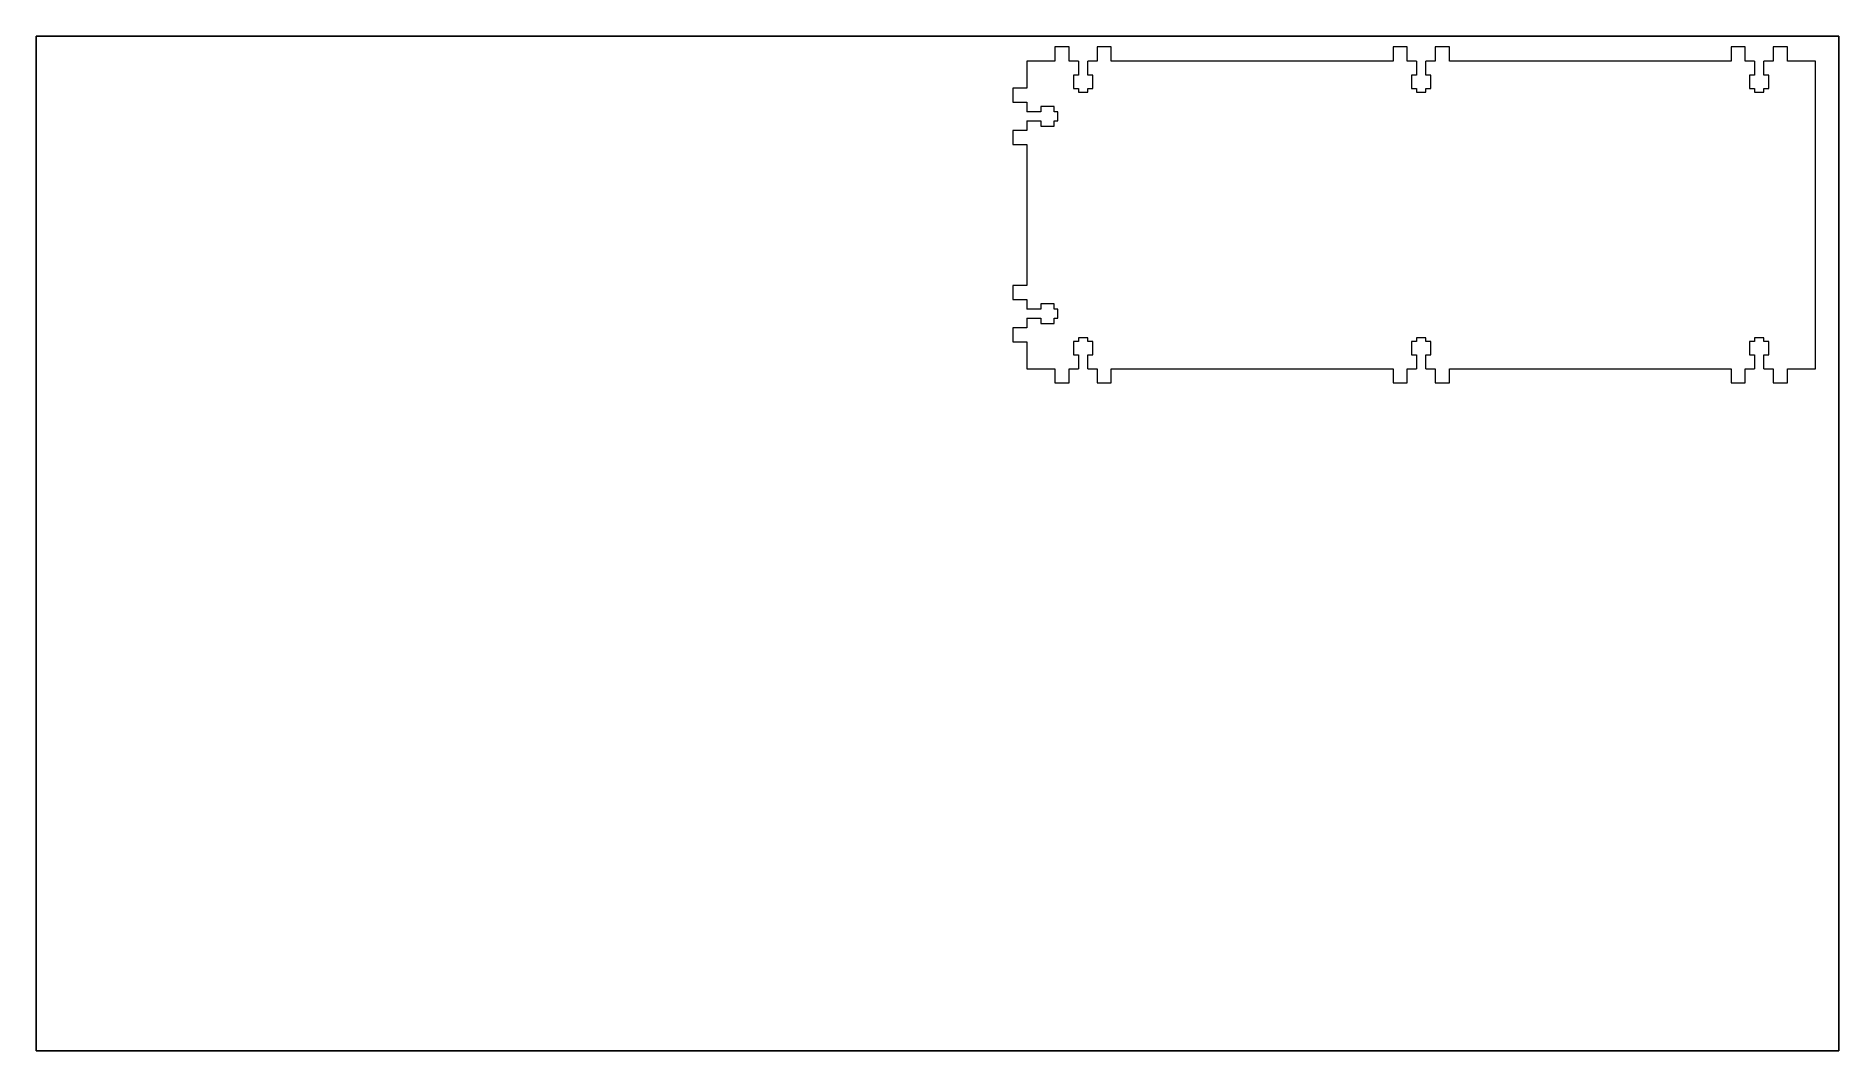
# Model space of a CAD drawing. Header units: inches. Extents: x 0 to 32, y 0 to 18.
import ezdxf

# ---------------------------------------------------------------- set-up
doc = ezdxf.new("R2010")
doc.units = ezdxf.units.IN
doc.header["$MEASUREMENT"] = 0

msp = doc.modelspace()

# ---------------------------------------------------------------- linework, layer by layer
for p, q in [((0, 0), (0, 18)), ((0, 18), (32, 18)), ((32, 18), (32, 0)), ((32, 0), (0, 0))]:
    msp.add_line(p, q)
at = {"color": 7, "linetype": 'Continuous', "lineweight": 15}
for p, q in [((18.085, 17.807), (18.085, 17.557)), ((18.335, 17.807), (18.085, 17.807)), ((18.335, 17.557), (18.335, 17.807)), ((18.835, 17.807), (18.835, 17.557)), ((19.085, 17.807), (18.835, 17.807)), ((19.085, 17.557), (19.085, 17.807)), ((24.085, 17.807), (24.085, 17.557)), ((24.335, 17.807), (24.085, 17.807)), ((24.335, 17.557), (24.335, 17.807)), ((24.835, 17.807), (24.835, 17.557)), ((25.085, 17.807), (24.835, 17.807)), ((25.085, 17.557), (25.085, 17.807)), ((30.085, 17.807), (30.085, 17.557)), ((30.335, 17.807), (30.085, 17.807)), ((30.335, 17.557), (30.335, 17.807)), ((30.835, 17.807), (30.835, 17.557)), ((31.085, 17.807), (30.835, 17.807)), ((31.085, 17.557), (31.085, 17.807)), ((17.585, 17.557), (17.585, 17.077)), ((18.085, 17.557), (17.585, 17.557)), ((18.503, 17.557), (18.335, 17.557)), ((18.503, 17.307), (18.413, 17.307)), ((18.413, 17.307), (18.413, 17.073)), ((18.503, 17.557), (18.503, 17.307)), ((18.667, 17.307), (18.667, 17.557)), ((18.835, 17.557), (18.667, 17.557)), ((18.757, 17.307), (18.667, 17.307)), ((18.757, 17.073), (18.757, 17.307)), ((24.085, 17.557), (19.085, 17.557)), ((24.503, 17.557), (24.335, 17.557)), ((24.503, 17.307), (24.413, 17.307)), ((24.413, 17.307), (24.413, 17.073)), ((24.503, 17.557), (24.503, 17.307)), ((24.667, 17.307), (24.667, 17.557)), ((24.835, 17.557), (24.667, 17.557)), ((24.757, 17.307), (24.667, 17.307)), ((24.757, 17.073), (24.757, 17.307)), ((30.085, 17.557), (25.085, 17.557)), ((30.503, 17.557), (30.335, 17.557)), ((30.503, 17.307), (30.413, 17.307)), ((30.413, 17.307), (30.413, 17.073)), ((30.503, 17.557), (30.503, 17.307)), ((30.667, 17.307), (30.667, 17.557)), ((30.835, 17.557), (30.667, 17.557)), ((30.757, 17.307), (30.667, 17.307)), ((30.757, 17.073), (30.757, 17.307)), ((31.585, 17.557), (31.085, 17.557)), ((31.585, 12.097), (31.585, 17.557)), ((17.335, 17.077), (17.335, 16.827)), ((17.585, 17.077), (17.335, 17.077)), ((18.413, 17.073), (18.503, 17.073)), ((18.503, 17.073), (18.503, 17.007)), ((18.503, 17.007), (18.667, 17.007)), ((18.667, 17.007), (18.667, 17.073)), ((18.667, 17.073), (18.757, 17.073)), ((24.413, 17.073), (24.503, 17.073)), ((24.503, 17.073), (24.503, 17.007)), ((24.503, 17.007), (24.667, 17.007)), ((24.667, 17.007), (24.667, 17.073)), ((24.667, 17.073), (24.757, 17.073)), ((30.413, 17.073), (30.503, 17.073)), ((30.503, 17.073), (30.503, 17.007)), ((30.503, 17.007), (30.667, 17.007)), ((30.667, 17.007), (30.667, 17.073)), ((30.667, 17.073), (30.757, 17.073)), ((17.335, 16.827), (17.585, 16.827)), ((17.585, 16.827), (17.585, 16.659)), ((17.835, 16.659), (17.585, 16.659)), ((18.069, 16.749), (17.835, 16.749)), ((17.835, 16.749), (17.835, 16.659)), ((18.069, 16.659), (18.069, 16.749)), ((18.135, 16.659), (18.069, 16.659)), ((18.135, 16.495), (18.135, 16.659)), ((17.335, 16.327), (17.335, 16.077)), ((17.585, 16.327), (17.335, 16.327)), ((17.585, 16.495), (17.585, 16.327)), ((17.585, 16.495), (17.835, 16.495)), ((17.835, 16.495), (17.835, 16.405)), ((17.835, 16.405), (18.069, 16.405)), ((18.069, 16.405), (18.069, 16.495)), ((18.069, 16.495), (18.135, 16.495)), ((17.335, 16.077), (17.585, 16.077)), ((17.585, 16.077), (17.585, 13.577)), ((17.335, 13.577), (17.335, 13.327)), ((17.585, 13.577), (17.335, 13.577)), ((17.335, 13.327), (17.585, 13.327)), ((17.585, 13.327), (17.585, 13.159)), ((17.835, 13.159), (17.585, 13.159)), ((18.069, 13.249), (17.835, 13.249)), ((17.835, 13.249), (17.835, 13.159)), ((18.069, 13.159), (18.069, 13.249)), ((18.135, 13.159), (18.069, 13.159)), ((18.135, 12.995), (18.135, 13.159)), ((17.335, 12.827), (17.335, 12.577)), ((17.585, 12.827), (17.335, 12.827)), ((17.585, 12.995), (17.585, 12.827)), ((17.585, 12.995), (17.835, 12.995)), ((17.835, 12.995), (17.835, 12.905)), ((17.835, 12.905), (18.069, 12.905)), ((18.069, 12.905), (18.069, 12.995)), ((18.069, 12.995), (18.135, 12.995)), ((17.335, 12.577), (17.585, 12.577)), ((17.585, 12.577), (17.585, 12.097)), ((18.503, 12.581), (18.413, 12.581)), ((18.413, 12.581), (18.413, 12.347)), ((18.667, 12.647), (18.503, 12.647)), ((18.503, 12.647), (18.503, 12.581)), ((18.667, 12.581), (18.667, 12.647)), ((18.757, 12.581), (18.667, 12.581)), ((18.757, 12.347), (18.757, 12.581)), ((24.503, 12.581), (24.413, 12.581)), ((24.413, 12.581), (24.413, 12.347)), ((24.667, 12.647), (24.503, 12.647)), ((24.503, 12.647), (24.503, 12.581)), ((24.667, 12.581), (24.667, 12.647)), ((24.757, 12.581), (24.667, 12.581)), ((24.757, 12.347), (24.757, 12.581)), ((30.503, 12.581), (30.413, 12.581)), ((30.413, 12.581), (30.413, 12.347)), ((30.667, 12.647), (30.503, 12.647)), ((30.503, 12.647), (30.503, 12.581)), ((30.667, 12.581), (30.667, 12.647)), ((30.757, 12.581), (30.667, 12.581)), ((30.757, 12.347), (30.757, 12.581)), ((18.413, 12.347), (18.503, 12.347)), ((18.503, 12.347), (18.503, 12.097)), ((18.667, 12.097), (18.667, 12.347)), ((18.667, 12.347), (18.757, 12.347)), ((24.413, 12.347), (24.503, 12.347)), ((24.503, 12.347), (24.503, 12.097)), ((24.667, 12.097), (24.667, 12.347)), ((24.667, 12.347), (24.757, 12.347)), ((30.413, 12.347), (30.503, 12.347)), ((30.503, 12.347), (30.503, 12.097)), ((30.667, 12.097), (30.667, 12.347)), ((30.667, 12.347), (30.757, 12.347)), ((17.585, 12.097), (18.085, 12.097)), ((18.085, 12.097), (18.085, 11.847)), ((18.085, 11.847), (18.335, 11.847)), ((18.335, 12.097), (18.503, 12.097)), ((18.335, 11.847), (18.335, 12.097)), ((18.667, 12.097), (18.835, 12.097)), ((18.835, 12.097), (18.835, 11.847)), ((18.835, 11.847), (19.085, 11.847)), ((19.085, 12.097), (24.085, 12.097)), ((19.085, 11.847), (19.085, 12.097)), ((24.085, 12.097), (24.085, 11.847)), ((24.085, 11.847), (24.335, 11.847)), ((24.335, 12.097), (24.503, 12.097)), ((24.335, 11.847), (24.335, 12.097)), ((24.667, 12.097), (24.835, 12.097)), ((24.835, 12.097), (24.835, 11.847)), ((24.835, 11.847), (25.085, 11.847)), ((25.085, 12.097), (30.085, 12.097)), ((25.085, 11.847), (25.085, 12.097)), ((30.085, 12.097), (30.085, 11.847)), ((30.085, 11.847), (30.335, 11.847)), ((30.335, 12.097), (30.503, 12.097)), ((30.335, 11.847), (30.335, 12.097)), ((30.667, 12.097), (30.835, 12.097)), ((30.835, 12.097), (30.835, 11.847)), ((30.835, 11.847), (31.085, 11.847)), ((31.085, 12.097), (31.585, 12.097)), ((31.085, 11.847), (31.085, 12.097))]:
    msp.add_line(p, q, dxfattribs=at)

doc.saveas('drawing.dxf')
